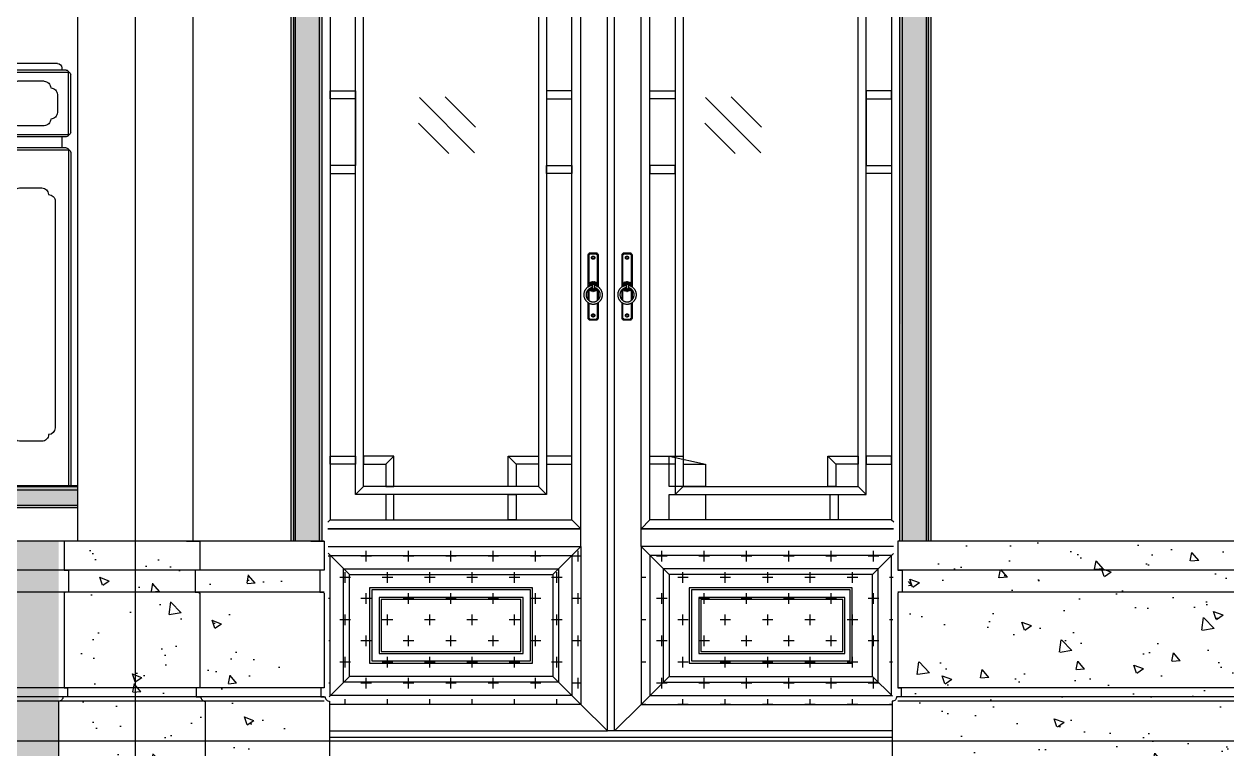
# Model space of a CAD drawing. Extents: x 296441 to 853063, y 459050 to 1117990.
# Drawn here: x 608448 to 611154, y 1082901 to 1084532 of the extents above; entities that cross this region are included whole.
import ezdxf
from ezdxf.xclip import XClip

# ---------------------------------------------------------------- set-up
doc = ezdxf.new("R2010")
doc.units = 0
doc.header["$LTSCALE"] = 1000
doc.header["$XCLIPFRAME"] = 0
for name, pattern in [('CENTER-1', [10, 6.25, -1.25, 1.25, -1.25]), ('CENTER2', [28.574999999999996, 19.05, -3.174999999999999, 3.174999999999999, -3.174999999999999]), ('DASH', [0.35, 0.25, -0.1]), ('G-ELEV-S$0$HIDDEN2', [4.762499999999999, 3.175, -1.5875])]:
    doc.linetypes.add(name, pattern=pattern)
for name, color, linetype in [('1.5铝板', 3, 'Continuous'), ('95', 95, 'Continuous'), ('A-ELEV-MEDM', 4, 'Continuous'), ('A-ELEV-MEDM-HEVY', 2, 'Continuous'), ('A-ELEV-THIN', 144, 'Continuous'), ('A-ELEV-THIN-GRAY', 252, 'Continuous'), ('B-ELEV-S02$0$A-ELEV-MEDM-HEVY', 2, 'Continuous'), ('B-ELEV-S02$0$A-ELEV-THIN', 144, 'Continuous'), ('G-ELEV-S$0$A-ELEV-HDDN', 161, 'G-ELEV-S$0$HIDDEN2'), ('G-ELEV-S$0$A-ELEV-HEVY', 2, 'Continuous'), ('G-ELEV-S$0$A-ELEV-MEDM-HEVY', 2, 'Continuous'), ('G-ELEV-S$0$A-ELEV-XTHIN', 5, 'Continuous'), ('G-ELEV-S$0$LPM310295$0$A-ELEV-HEVY', 2, 'Continuous'), ('G-ELEV-S$0$LPM7729$0$A-ELEV-XTHIN', 5, 'Continuous'), ('G-GRID', 8, 'CENTER2'), ('G-XREF', 2, 'Continuous'), ('SL-CXJ-001', 4, 'Continuous'), ('ZT1_通用--填充---PM、LM、DY、JD', 8, 'Continuous'), ('ZT2_分格--轮廓-------LM、DY', 80, 'Continuous'), ('ZT3_面板--石材板-PM、LM、DY、JD', 45, 'Continuous'), ('ZT3_面板--粉刷---------------JD', 8, 'Continuous'), ('主框线', 4, 'Continuous'), ('副框内口线', 6, 'Continuous'), ('花格栅', 6, 'Continuous'), ('铝合金花格条', 5, 'Continuous')]:
    doc.layers.add(name, color=color, linetype=linetype)

# ---------------------------------------------------------------- blocks, each defined once
blk = doc.blocks.new('20191018112751')
at = {"layer": 'ZT3_面板--石材板-PM、LM、DY、JD'}
blk.add_lwpolyline([(0, 0), (30.00000021187589, 0), (30.0000002104789, -64.99999999976717), (20.00000021094456, -64.99999999976717), (20.00000021117739, -114.9999999997672), (27.69230790273286, -114.9999999997672), (30.00000021024607, -117.3076923075132), (30.00000021094456, -329.9999999997672), (22.30769251752645, -329.9999999995343), (22.30769251682796, -350), (32.30769251659513, -350, 0.4142218962024014), (42.30769251286983, -360.000284533482), (42.30769251286983, -850.0000000214204)], format="xyb", dxfattribs=at)
blk = doc.blocks.new('*U2510')
at = {"layer": 'B-ELEV-S02$0$A-ELEV-MEDM-HEVY'}
blk.add_line((140.0114683893044, 2.248204158893298e-10), (-444.9885309162783, -7.1453080049421e-10), dxfattribs=at)
at = {"layer": 'B-ELEV-S02$0$A-ELEV-THIN'}
for p, q in [((140.0114683893044, -64.99999999948415), (-444.9885309158126, -65.0000000004235)), ((140.0114683893044, -114.9999999995132), (-444.9885309158126, -115.0000000004526)), ((140.0114683892898, -329.9999999992804), (-444.9885309162783, -330.0000000002198)), ((140.0114683892753, -349.9999999996297), (-444.9885309162783, -350.0000000005399)), ((140.0114683892898, -360.0009192624792), (-444.9885309162783, -360.0009192634185))]:
    blk.add_line(p, q, dxfattribs=at)
blk = doc.blocks.new('铜拉环')
at = {"color": 6}
for p, q in [((-2.25, 4.465142774803098), (-2.249999999767169, -4.465142774919514)), ((2.250000000232831, 4.465142774686683), (2.249999999767169, -4.465142774919514))]:
    blk.add_line(p, q, dxfattribs=at)
for centre, radius, start, end in [((0, -18.5), 21, 96.15063982235606, 83.84936017764394), ((0, 0), 4.999999999941792, 23.49372612488886, 156.5062738751111), ((0, -18.5), 16, 98.08401390717475, 81.91598609282526), ((0, 0), 4.999999999941792, 216.9667424906364, 323.0332575093636)]:
    blk.add_arc(centre, radius, start, end, dxfattribs=at)
blk = doc.blocks.new('窗执手')
at = {"color": 6}
for points in [[(12.00000000000122, -28.76631206035407), (12.00000000023405, 43.49999999999974, 0.414213562373095), (10.00000000023405, 45.49999999999974, 0.414213562373095), (8.000000000234053, 47.50000000011616), (-8.000000000231609, 47.49999999999974, 0.414213562373095), (-10.00000000023161, 45.49999999999974, 0.414213562373095), (-12.00000000023161, 43.49999999999974), (-12.00000000023161, -28.7663120605869)], [(10.00000000000122, -21.86474908096741), (10.00000000023405, 43.49999999999974, -0.4142135623816193), (8.000000000234053, 45.50000000005795), (-8.000000000231609, 45.49999999999974, -0.4142135623730951), (-10.00000000023161, 43.49999999999974), (-10.00000000023161, -21.86474908090921)], [(-12.00000000023161, -63.23368793941361), (-12.00000000023161, -98.50000000000026, 0.414213562373095), (-10.00000000023161, -100.5000000000003, 0.414213562373095), (-8.000000000231609, -102.5000000000003), (8.000000000234053, -102.5000000000003, 0.414213562373095), (10.00000000023405, -100.5000000000003, 0.414213562373095), (12.00000000000122, -98.50002934015382), (12.00000000000122, -63.23368793964644)], [(-10.00000000023161, -64.46618531248558), (-10.00000000023161, -98.50000000000026, -0.4142135623730951), (-8.000000000231609, -100.5000000000003), (8.000000000234053, -100.5000000000003, -0.4142135623389978), (10.00000000000122, -98.50000000000026), (10.00000000000122, -64.466185312602)]]:
    blk.add_lwpolyline(points, format="xyb", dxfattribs=at)
for points in [[(-11.56706704059494, -28.47279371728681), (-10.74999999999878, -27.50000000011667), (-11.69590533082251, -26.37381240807034), (-10.54344176431064, -25.4027790385301), (-11.25146348960575, -24.11369384994057), (-9.93170497449924, -23.38615310232879), (-10.37463421630551, -21.9837091377124), (-8.938298332503706, -21.52761999529346), (-9.099113569360867, -20.06571238947825), (-7.601397897581279, -19.8986021020103), (-7.47391908848536, -18.43341114535022), (-5.972380005287647, -18.5617016680192), (-5.561506090451672, -17.14953382592674), (-4.113846898776188, -17.56829502579083), (-3.435367531374737, -16.26341911772059), (-2.097220962400257, -16.95655823563018), (-1.177209725602239, -15.80911991058409), (-4.644391538022319e-10, -16.75000000000026), (1.177209725139022, -15.80911991058409), (2.09722096170421, -16.9565582357466), (3.43536753091152, -16.26341911772059), (4.113846898312971, -17.56829502579083), (5.561506089988455, -17.14953382592674), (5.97238000482443, -18.5617016680192), (7.473919088022143, -18.43341114535022), (7.601397897118062, -19.8986021020103), (9.09911356889765, -20.06571238947825), (8.938298332040489, -21.52761999529346), (10.37463421584229, -21.9837091377124), (9.931704974036023, -23.38615310232879), (11.25146348914254, -24.11369384994057), (10.54344176384743, -25.4027790385301), (11.6959053303593, -26.37381240807034), (10.74999999953556, -27.49999999988384), (11.56706703966606, -28.47279371664652)], [(-6.829454499761283, -26.14153703744549), (-10.0530491240776, -25.50032419955849)], [(-9.469765208194673, -23.57749481831004), (-4.731779619584501, -25.54003270692218)], [(-4.157348061444878, -24.72214883466975), (-8.522563526172831, -21.80540511180905)], [(-3.535533905726567, -23.96446609380681), (-7.247844506985217, -20.25215549254816)], [(-2.777851165503904, -23.34265193872878), (-5.694594888946682, -18.97743647417545)], [(-1.91341716237244, -22.88060233771128), (-3.92250518244569, -18.0302347920954)], [(-0.9754516088857201, -22.59607359778627), (-1.999675801022619, -17.44695087592143)], [(-6.972697974561015e-10, -17.25000000000026), (-2.316085101483623e-10, -22.50000000005846)], [(0.9754516084225031, -22.59607359772806), (1.999675800559402, -17.44695087586322)], [(1.913417161909223, -22.88060233753666), (3.922505181982473, -18.03023479192078)], [(2.777851165040687, -23.34265193855416), (5.694594888483465, -18.97743647388441)], [(3.53553390549618, -23.96446609363218), (7.247844506754831, -20.25215549248995)], [(4.157348061214492, -24.72214883449513), (8.522563526175276, -21.80540511157622)], [(9.469765208197117, -23.57749481831004), (4.731779619354114, -25.54003270686397)], [(6.829454499530897, -26.14153703732907), (10.05304912408005, -25.50032419938387)], [(-12.00000000023161, -35.41699475608792), (-12.00000000023161, -56.5830052439708)], [(-9.93730345717509, -27.50000000005846), (-10.24999999999878, -27.50000000005846)], [(-10.00000000023161, -33.51000400341607), (-10.00000000023161, -58.48999599658444)], [(9.658132502577558, -33.2438063449811), (8.938298332040489, -33.47238000470705), (9.09911356889765, -34.93428761052226), (7.601397897118062, -35.10139789799021), (7.473919088022143, -36.56658885465029), (5.97238000482443, -36.43829833198131), (5.561506089988455, -37.85046617407377), (4.113846898312971, -37.43170497420968), (3.43536753091152, -38.73658088227992), (2.09722096193704, -38.04344176437033), (1.177209725139022, -39.19088008941642), (1.222133505507372e-12, -38.25000000000026), (-1.177209725602239, -39.19088008941642), (-2.097220962167427, -38.04344176425391), (-3.435367531374737, -38.73658088227992), (-4.113846898776188, -37.43170497420968), (-5.561506090451672, -37.85046617407377), (-5.972380005287647, -36.43829833198131), (-7.47391908848536, -36.56658885465029), (-7.601397897581279, -35.10139789799021), (-9.099113569360867, -34.93428761052226), (-8.938298332503706, -33.47238000470705), (-9.658132502575114, -33.24380634515572)], [(-4.884746649999812, -30.76388336333937), (-8.522563526172831, -33.19459488819146)], [(-3.535533905726567, -31.03553390619371), (-7.247844506985217, -34.74784450745236)], [(-2.777851165271073, -31.65734806115532), (-5.694594888713851, -36.02256352588327)], [(-1.91341716237244, -32.11939766228923), (-3.922505182212859, -36.96976520802153)], [(-0.9754516088857201, -32.40392640215603), (-1.999675801255449, -37.55304912402087)], [(-6.972697974561015e-10, -37.75000000000026), (-2.316085101483623e-10, -32.49999999994205)], [(0.9754516086553338, -32.40392640227245), (1.999675800792232, -37.55304912407908)], [(1.913417161909223, -32.11939766246385), (3.922505181749642, -36.96976520819615)], [(2.777851165040687, -31.65734806150456), (5.694594888250634, -36.02256352617431)], [(3.53553390549618, -31.03553390631012), (7.247844506987661, -34.74784450745236)], [(4.884746649303764, -30.76388336316475), (8.522563526175276, -33.19459488842429)], [(9.937303457410366, -27.50000000011667), (10.25000000000122, -27.50000000011667)], [(10.00000000000122, -58.48999599681727), (10.00000000000122, -33.51000400318324)], [(12.00000000000122, -56.58300524432005), (12.00000000000122, -35.41699475573867)]]:
    blk.add_lwpolyline(points, dxfattribs=at)
at = {"color": 6, "linetype": 'ByBlock'}
for centre in [(1.222133505507372e-12, 37.50000000005795), (1.222133505507372e-12, -92.50000000005846)]:
    blk.add_circle(centre, 3.600000000093132, dxfattribs=at)
at = {"color": 6, "linetype": 'DASH', "ltscale": 0.002}
for centre in [(1.222133505507372e-12, 37.49999999999974), (1.222133505507372e-12, -92.50000000000026)]:
    blk.add_circle(centre, 2.5, dxfattribs=at)
at = {"color": 6}
blk.add_blockref('铜拉环', (1.222133505507372e-12, -27.50000000000026), dxfattribs=at)
blk = doc.blocks.new('单层玻璃')
at = {"layer": '95'}
for p, q in [((-1.216571543132886, -0.08520069334190339), (0.08520069322548807, 1.216571543191094)), ((-1.183139254106209, -1.183139254106209), (1.183139254106209, 1.183139254106209)), ((-0.08520069322548807, -1.216571543249302), (1.216571543132886, 0.08520069334190339))]:
    blk.add_line(p, q, dxfattribs=at)
blk = doc.blocks.new('G-ELEV-S$0$11400-S-1F')
at = {"layer": 'ZT1_通用--填充---PM、LM、DY、JD', "ltscale": 1000}
h = blk.add_hatch(dxfattribs=at)
h.set_pattern_fill('CROSS', color=256, scale=30)
h.set_pattern_definition([(0, (533247.9846501402, 1083000.825473994), (47.625, 47.625), [23.8125, -71.4375]), (90, (533259.8909001402, 1082988.919223994), (-47.625, 47.625), [23.8125, -71.4375])])
h.paths.add_polyline_path([(98.74783952289727, 437.9999549703207), (682.2522149917204, 437.9999528178014), (682.2522149917204, 82.74781971983612), (98.74783952289727, 82.74782187258825)])
h = blk.add_hatch(dxfattribs=at)
h.set_pattern_fill('CROSS', color=256, scale=30)
h.set_pattern_definition([(0, (532483.9846623777, 1083000.825466284), (47.625, 47.625), [23.8125, -71.4375]), (90, (532495.8909123777, 1082988.919216284), (-47.625, 47.625), [23.8125, -71.4375])])
h.paths.add_polyline_path([(1401.25219167734, 437.9999421865214), (817.747784976731, 437.9999528178014), (817.747784976731, 82.74781971983612), (1401.25219167734, 82.7478090885561)])
at = {"color": 8}
for p, q in [((118.7999949528603, 498.0521046500653, 2.318144787238907e-09), (98.74783952289727, 477.9999492198694, 2.318144787238907e-09)), ((662.2000202534255, 498.0520995007828), (682.2522149917204, 477.999927806668)), ((837.7999797149096, 498.0520995007828), (817.747784976731, 477.999927806668)), ((1381.200036247377, 498.0520918660332, 2.318144787238907e-09), (1401.25219167734, 477.9999364360701, 2.318144787238907e-09)), ((161.8047365386738, 374.9430579545442, 2.318144787238907e-09), (98.74783952289727, 437.9999549703207, 2.318144787238907e-09)), ((682.2522149917204, 437.9999528178014), (619.1953179759439, 374.9430558020249)), ((817.747784976731, 437.9999528178014), (880.8046819925075, 374.9430558020249)), ((1338.195294661564, 374.9430451707449, 2.318144787238907e-09), (1401.25219167734, 437.9999421865214, 2.318144787238907e-09)), ((161.8047365386738, 145.8047188883647, 2.318144787238907e-09), (98.74783952289727, 82.74782187258825, 2.318144787238907e-09)), ((619.1953179759439, 145.8047167356126), (682.2522149917204, 82.74781971983612)), ((880.8046819925075, 145.8047167356126), (817.747784976731, 82.74781971983612)), ((1338.195294661564, 145.8047061043326, 2.318144787238907e-09), (1401.25219167734, 82.7478090885561, 2.318144787238907e-09)), ((682.2522149917204, 82.74781971983612), (742.0000043830369, 22.99999081110582)), ((817.747784976731, 82.74781971983612), (757.9999955852982, 22.99999081110582))]:
    blk.add_line(p, q, dxfattribs=at)
blk.add_line((742.0000004146714, 22.99999081110582), (757.9999955852982, 22.99999081110582))
for points in [[(39.00003366847523, 22.99999596038833), (742.0000004146714, 22.99999081110582), (742.0000004156027, 2322.000312963966), (39.00003366952296, 2322.000318113016)], [(1460.999997531762, 22.99998317658901), (757.9999995537801, 22.99999081110582), (757.9999995529652, 2322.000312963966), (1460.999997530947, 2322.000305328984)], [(682.2522149917204, 437.9999528178014), (682.2522149917204, 477.999927806668), (98.74783952289727, 477.9999299591873), (98.74783952289727, 437.9999549703207)], [(817.747784976731, 437.9999528178014), (817.747784976731, 477.999927806668), (1401.25219167734, 477.999917175388), (1401.25219167734, 437.9999421865214)]]:
    blk.add_lwpolyline(points, close=True)
at = {"color": 2, "ltscale": 250}
for points in [[(118.7999949528603, 498.0521046500653), (662.2000202534255, 498.0520995007828), (662.2000379266683, 2242.200312360888), (118.8000126261031, 2242.200317510171)], [(1381.200036247377, 498.0520918660332), (837.7999797149096, 498.0520995007828), (837.7999620418996, 2242.200312360888), (1381.200018574367, 2242.200304726139)], [(118.8000146070262, 417.9477798861917), (662.2000399075914, 417.9477777336724), (662.2000399075914, 102.7999948039651), (118.8000146070262, 102.7999969567172)], [(1381.200016593211, 417.9477671023924), (837.79996006086, 417.9477777336724), (837.79996006086, 102.7999948039651), (1381.200016593211, 102.7999841726851)]]:
    blk.add_lwpolyline(points, close=True, dxfattribs=at)
at = {"layer": '1.5铝板', "ltscale": 250}
for points in [[(98.74783952289727, 437.9999549703207), (682.2522149917204, 437.9999528178014), (682.2522149917204, 82.74781971983612), (98.74783952289727, 82.74782187258825)], [(1401.25219167734, 437.9999421865214), (817.747784976731, 437.9999528178014), (817.747784976731, 82.74781971983612), (1401.25219167734, 82.7478090885561)]]:
    blk.add_lwpolyline(points, close=True, dxfattribs=at)
at = {"layer": 'G-ELEV-S$0$LPM310295$0$A-ELEV-HEVY'}
blk.add_line((-49.99999999906868, 0), (1550.000000000815, 4.656612873077393e-10), dxfattribs=at)
at = {"layer": 'SL-CXJ-001', "ltscale": 250}
for points in [[(148.8000146070262, 387.9477798861917), (632.2000399075914, 387.9477777336724), (632.2000399075914, 132.7999948039651), (148.8000146070262, 132.7999969567172)], [(1351.200016593211, 387.9477671023924), (867.79996006086, 387.9477777336724), (867.79996006086, 132.7999948039651), (1351.200016593211, 132.7999841726851)], [(161.8047365386738, 374.9430579545442), (619.1953179759439, 374.9430558020249), (619.1953179759439, 145.8047167356126), (161.8047365386738, 145.8047188883647)], [(1338.195294661564, 374.9430451707449), (880.8046819925075, 374.9430558020249), (880.8046819925075, 145.8047167356126), (1338.195294661564, 145.8047061043326)], [(207.3047384275123, 344.9431104338728), (573.6953160869889, 344.9430033226963), (573.6953160869889, 175.804664256284), (207.3047384275123, 175.8047713674605)], [(211.973083354882, 340.2747643494513), (569.0269711596193, 340.2746595523786), (569.0269711596193, 180.4730103407055), (211.973083354882, 180.4731151377782)], [(926.3046881223563, 344.9431005187798), (1292.695288531715, 344.94300045399), (1292.695288531715, 175.8046613875777), (926.3046881223563, 175.8047614523675)], [(930.9730330497259, 340.2747544343583), (1288.026943604345, 340.2746566836722), (1288.026943604345, 180.4730074719992), (930.9730330497259, 180.4731052226853)], [(223.6364045931259, 323.6114500609692), (552.3636610144749, 323.6113535370678), (552.3636610144749, 197.1363246159162), (223.6364045931259, 197.1364211400505)], [(228.3047495204955, 318.9431039765477), (547.6953160869889, 318.94300976675), (547.6953160869889, 201.8046707003377), (228.3047495204955, 201.8047649103682)], [(947.6363431948703, 323.6114401591476), (1271.363633459085, 323.6113506681286), (1271.363633459085, 197.1363217472099), (947.6363431948703, 197.1364112379961)], [(952.3046881223563, 318.9430940747261), (1266.695288531715, 318.9430068978108), (1266.695288531715, 201.8046678316314), (952.3046881223563, 201.8047550083138)]]:
    blk.add_lwpolyline(points, close=True, dxfattribs=at)
at = {"layer": '主框线'}
blk.add_lwpolyline([(8.000011095660739, 7.999972258228809), (1491.999999871361, 7.999999127350748), (1491.999999870546, 2792.000026148744), (8.000011094962247, 2791.999999279622)], close=True, dxfattribs=at)
at = {"layer": '副框内口线', "linetype": 'CENTER-1', "ltscale": 40}
blk.add_lwpolyline([(1.746229827404022e-09, -2.78940424323082e-05), (1499.999999871361, -8.726492524147034e-07), (1499.999999870546, 2799.999999127351), (9.313225746154785e-10, 2799.999999127351)], close=True, dxfattribs=at)
at = {"layer": '花格栅', "color": 6, "ltscale": 250}
for points in [[(98.74781986873131, 477.9999295659363), (682.2521953375544, 477.9999244166538), (682.2522130107973, 2262.252487445017), (98.74783754197415, 2262.2524925943)], [(1401.252211331506, 477.9999167819042), (817.7478046307806, 477.9999244166538), (817.7477869577706, 2262.252487445017), (1401.252193658496, 2262.252479810268)]]:
    blk.add_lwpolyline(points, close=True, dxfattribs=at)
at = {"layer": '铝合金花格条'}
for p, q in [((175.800003794604, 1445.126255502459, -7.566064175179577e-07), (175.8000037936727, 1295.126255502459, -7.566064175179577e-07)), ((605.2000290872529, 1445.126250353176, -3.806213531021285e-07), (605.2000290863216, 1295.126250353176, -3.806213531021285e-07)), ((894.7999696775805, 1445.126250353176, -3.806213531021285e-07), (894.7999696785118, 1295.126250353176, -3.806213531021285e-07)), ((1324.200026201899, 1445.126242718427, -7.566064175179577e-07), (1324.20002620283, 1295.126242718427, -7.566064175179577e-07))]:
    blk.add_line(p, q, dxfattribs=at)
for points in [[(605.2000202501658, 555.0520995007828), (175.7999949575169, 555.0521046500653), (175.8000126307597, 2185.200317510171), (605.2000379234087, 2185.200312360888)], [(587.2000202501658, 573.0520995007828), (193.7999949575169, 573.0521046500653), (193.8000126307597, 2167.200317510171), (587.2000379234087, 2167.200312360888)], [(894.7999797181692, 555.0520995007828), (1324.200036242721, 555.0520918660332), (1324.200018569711, 2185.200304726139), (894.7999620451592, 2185.200312360888)], [(912.7999797181692, 573.0520995007828), (1306.200036242721, 573.0520918660332), (1306.200018569711, 2167.200304726139), (912.7999620451592, 2167.200312360888)], [(175.800003794604, 1445.126255502459), (118.800003794604, 1445.126255502459), (118.800003794604, 1463.126255502459), (175.800003794604, 1463.126255502459)], [(605.2000290863216, 1445.126250353176), (662.2000290863216, 1445.126250353176), (662.2000290863216, 1463.126250353176), (605.2000290863216, 1463.126250353176)], [(894.7999696785118, 1445.126250353176), (837.7999696785118, 1445.126250353176), (837.7999696785118, 1463.126250353176), (894.7999696785118, 1463.126250353176)], [(1324.200026201899, 1445.126242718427), (1381.200026201899, 1445.126242718427), (1381.200026201899, 1463.126242718427), (1324.200026201899, 1463.126242718427)], [(175.800003794604, 1295.126255502459), (118.800003794604, 1295.126255502459), (118.800003794604, 1277.126255502459), (175.800003794604, 1277.126255502459)], [(605.2000290863216, 1295.126250353176), (662.2000290863216, 1295.126250353176), (662.2000290863216, 1277.126250353176), (605.2000290863216, 1277.126250353176)], [(894.7999696785118, 1295.126250353176), (837.7999696785118, 1295.126250353176), (837.7999696785118, 1277.126250353176), (894.7999696785118, 1277.126250353176)], [(1324.200026201899, 1295.126242718427), (1381.200026201899, 1295.126242718427), (1381.200026201899, 1277.126242718427), (1324.200026201899, 1277.126242718427)], [(118.7999949533259, 623.0521046472713), (118.7999949523946, 641.0521046472713), (175.7999949523946, 641.0521046500653), (175.7999949533259, 623.0521046500653)], [(662.2000202534255, 623.0520994975232), (662.2000202543568, 641.0520994975232), (605.2000202543568, 641.05209950055), (605.2000202534255, 623.05209950055)], [(837.7999797149096, 623.0520994975232), (837.7999797139782, 641.0520994975232), (894.7999797139782, 641.05209950055), (894.7999797149096, 623.05209950055)], [(1381.200036246912, 623.0520918632392), (1381.200036247843, 641.0520918632392), (1324.200036247843, 641.0520918660332), (1324.200036246912, 623.0520918660332)], [(238.8000060495688, 498.052104636794), (256.8000060495688, 498.052104636794), (256.8000060495688, 555.052104636794), (238.8000060495688, 555.052104636794)], [(537.2000202501658, 498.05209950055), (619.2000261239009, 498.05209950055), (619.2000261239009, 555.05209950055), (537.2000202501658, 555.05209950055)], [(962.7999797181692, 498.05209950055), (980.7999797181692, 498.05209950055), (980.7999797181692, 555.05209950055), (962.7999797181692, 555.05209950055)], [(1256.200036243652, 498.0520918660332), (1238.200036243652, 498.0520918660332), (1238.200036243652, 555.0520918660332), (1256.200036243652, 555.0520918660332)]]:
    blk.add_lwpolyline(points, close=True, dxfattribs=at)
for points, elevation in [([(261.7999949565856, 641.0521046500653), (243.7999949565856, 623.0521046500653), (243.7999949565856, 573.0521046500653), (261.7999949565856, 573.0521046500653), (261.7999949565856, 641.0521046500653), (193.7999949565856, 641.0521046500653), (193.7999949565856, 623.0521046500653), (243.7999949565856, 623.0521046500653)], 3.050862748743555e-05), ([(619.2000261239009, 641.0520995007828), (537.2000202501658, 623.05209950055), (537.2000202501658, 573.05209950055), (619.2000261239009, 573.05209950055), (619.2000261239009, 641.05209950055), (587.2000202501658, 641.0520995003171), (587.2000202501658, 623.0520995003171), (537.2000202501658, 623.05209950055)], 3.08846125509632e-05), ([(980.7999797181692, 641.0520995007828), (962.7999797181692, 623.05209950055), (962.7999797181692, 573.05209950055), (980.7999797181692, 573.05209950055), (980.7999797181692, 641.05209950055), (912.7999797181692, 641.0520995003171), (912.7999797181692, 623.0520995003171), (962.7999797181692, 623.05209950055)], 3.08846125509632e-05), ([(1238.200036243652, 641.052091866266), (1256.200036243652, 623.0520918660332), (1256.200036243652, 573.0520918660332), (1238.200036243652, 573.0520918660332), (1238.200036243652, 641.0520918660332), (1306.200036243652, 641.0520918660332), (1306.200036243652, 623.0520918660332), (1256.200036243652, 623.0520918660332)], 3.050862748743555e-05), ([(193.7999949575169, 573.0521046500653), (175.7999949575169, 555.0521046500653)], 3.050862748743555e-05), ([(587.2000202501658, 573.0520995007828), (605.2000202501658, 555.0520995007828)], 3.08846125509632e-05), ([(912.7999797181692, 573.0520995007828), (894.7999797181692, 555.0520995007828)], 3.08846125509632e-05), ([(1306.200036242721, 573.0520918660332), (1324.200036242721, 555.0520918660332)], 3.050862748743555e-05)]:
    blk.add_lwpolyline(points, dxfattribs=dict(at, elevation=elevation))
at = {"xscale": 52.5, "yscale": 52.5, "zscale": 52.5}
for p in [(475.0864070925163, 1386.025713688461, -3.806213531021285e-07), (1118.697843438946, 1386.025729814544, -3.806213531021285e-07)]:
    blk.add_blockref('单层玻璃', p, dxfattribs=at)
at = {"xscale": -1}
for p in [(713.7260575601831, 1050.499990811106), (789.9781847819686, 1050.499990811106)]:
    blk.add_blockref('窗执手', p, dxfattribs=at)
blk = doc.blocks.new('*U2509')
at = {"layer": 'B-ELEV-S02$0$A-ELEV-MEDM-HEVY'}
blk.add_line((366.5605886775702, 5.885968124124344e-10), (-523.4394108346496, -8.405016202637101e-10), dxfattribs=at)
at = {"layer": 'B-ELEV-S02$0$A-ELEV-THIN'}
for p, q in [((366.5605886775702, -64.99999999912038), (-523.439410834184, -65.00000000054946)), ((366.5605886775702, -114.9999999991495), (-523.439410834184, -115.0000000005786)), ((366.5605886775556, -329.9999999989166), (-523.4394108346496, -330.0000000003458)), ((366.5605886775411, -349.9999999992659), (-523.4394108346496, -350.0000000006659)), ((366.5605886775556, -360.0009192621154), (-523.4394108346496, -360.0009192635445))]:
    blk.add_line(p, q, dxfattribs=at)
blk = doc.blocks.new('G-ELEV-S')
at = {"layer": 'ZT1_通用--填充---PM、LM、DY、JD', "ltscale": 1000}
h = blk.add_hatch(dxfattribs=at)
h.set_pattern_fill('混凝土', color=256, scale=10)
h.set_pattern_definition([(49.99999999999999, (-19780.09012635698, 145196.8974838706), (71.72601826007535, -6.275213498259511), [7.5, -82.5]), (355, (-19780.09012635698, 145196.8974838706), (-13.8751333613, 75.21921337000119), [6, -66]), (100.4514, (-19774.11295835698, 145196.3745498706), (57.85093817140216, 68.94395420609536), [6.374019000000001, -70.1142112]), (46.18420000000002, (-19780.09012635698, 145216.8974838706), (106.7241048625644, -16.55190143290181), [11.24999999999999, -123.75]), (96.6356, (-19771.19645185698, 145215.5181531706), (93.46627055487033, 97.41178709004417), [9.561028799999999, -105.1713]), (351.1842, (-19780.09012635698, 145216.8974838706), (93.46619451336272, 97.41186009253246), [9, -99]), (21, (-19770.09012635698, 145211.8974838706), (59.69070521184616, -40.26188906653388), [7.5, -82.5]), (326.0000000000001, (-19770.09012635698, 145211.8974838706), (24.33153319215817, 72.5150045046853), [6, -66]), (71.4514, (-19765.11590305698, 145208.5423232706), (84.02226285814899, 32.25304967099524), [6.374019000000001, -70.1142112]), (37.50000000000001, (-19780.09012635698, 145196.8974838706), (1.215985531729067, 33.28938538313115), [0, -65.19999999999999, 0, -67, 0, -66.25]), (7.499999999999999, (-19780.09012635698, 145196.8974838706), (26.30695374421486, 39.44117118823603), [0, -38.2, 0, -63.7, 0, -25.25]), (327.5, (-19802.39012635698, 145196.8974838706), (53.3822436172409, -2.255487173437976), [0, -25, 0, -78, 0, -103.5]), (317.5, (-19812.39012635698, 145196.8974838706), (58.31861693423862, 10.01049823323177), [0, -32.5, 0, -51.8, 0, -73.5])])
h.paths.add_polyline_path([(9678.322966421838, 450.0000000016298), (9609.999999947962, 450.0000000016298), (9609.999999947962, 2869.999998625601), (11050.00000066438, 2869.999998625601), (11050.00000066438, 450.000000001397), (10980.00000066438, 450.000000001397), (10980.00000066438, 2799.999998625601), (9679.999999947962, 2799.999998625601)])
h = blk.add_hatch(dxfattribs=at)
h.set_pattern_fill('混凝土', color=256, scale=30)
h.set_pattern_definition([(49.99999999999999, (8839.60430900997, -400.0000009089126), (215.178054780226, -18.82564049477853), [22.5, -247.5]), (355, (8839.60430900997, -400.0000009089126), (-41.6254000839, 225.6576401100035), [18, -198]), (100.4514, (8857.53581300997, -401.5688029089126), (173.5528145142065, 206.8318626182861), [19.122057, -210.3426336]), (46.18420000000002, (8839.60430900997, -340.0000009089126), (320.1723145876933, -49.65570429870542), [33.74999999999999, -371.2499999999999]), (96.6356, (8866.28533250997, -344.1379930089126), (280.398811664611, 292.2353612701325), [28.6830864, -315.5139]), (351.1842, (8839.60430900997, -340.0000009089126), (280.3985835400882, 292.2355802775974), [27, -297]), (21, (8869.60430900997, -355.0000009089126), (179.0721156355385, -120.7856671996016), [22.5, -247.5]), (326.0000000000001, (8869.60430900997, -355.0000009089126), (72.99459957647451, 217.5450135140559), [18, -198]), (71.4514, (8884.52697890997, -365.0654827089126), (252.066788574447, 96.75914901298572), [19.122057, -210.3426336]), (37.50000000000001, (8839.60430900997, -400.0000009089126), (3.647956595187201, 99.86815614939344), [0, -195.6, 0, -201, 0, -198.75]), (7.499999999999999, (8839.60430900997, -400.0000009089126), (78.92086123264458, 118.3235135647081), [0, -114.6, 0, -191.1, 0, -75.75]), (327.5, (8772.70430900997, -400.0000009089126), (160.1467308517227, -6.766461520313927), [0, -75, 0, -234, 0, -310.5]), (317.5, (8742.70430900997, -400.0000009089126), (174.9558508027159, 30.03149469969532), [0, -97.5, 0, -155.4, 0, -220.5])])
h.paths.add_polyline_path([(8805.277431346243, 449.9999991126824), (9660.935147069627, 449.9999991126824), (9660.935147069627, -400.000000908738), (8805.277431346243, -400.000000908738)])
h = blk.add_hatch(dxfattribs=at)
h.set_pattern_fill('混凝土', color=256, scale=30)
h.set_pattern_definition([(49.99999999999999, (608548.4762957883, 1023600.23850654), (215.178054780226, -18.82564049477853), [22.5, -247.5]), (355, (608548.4762957883, 1023600.23850654), (-41.6254000839, 225.6576401100035), [18, -198]), (100.4514, (608566.4077997883, 1023598.66970454), (173.5528145142065, 206.8318626182861), [19.122057, -210.3426336]), (46.18420000000002, (608548.4762957883, 1023660.23850654), (320.1723145876933, -49.65570429870542), [33.74999999999999, -371.2499999999999]), (96.6356, (608575.1573192884, 1023656.10051444), (280.398811664611, 292.2353612701325), [28.6830864, -315.5139]), (351.1842, (608548.4762957883, 1023660.23850654), (280.3985835400882, 292.2355802775974), [27, -297]), (21, (608578.4762957883, 1023645.23850654), (179.0721156355385, -120.7856671996016), [22.5, -247.5]), (326.0000000000001, (608578.4762957883, 1023645.23850654), (72.99459957647451, 217.5450135140559), [18, -198]), (71.4514, (608593.3989656883, 1023635.17302474), (252.066788574447, 96.75914901298572), [19.122057, -210.3426336]), (37.50000000000001, (608548.4762957883, 1023600.23850654), (3.647956595187201, 99.86815614939344), [0, -195.6, 0, -201, 0, -198.75]), (7.499999999999999, (608548.4762957883, 1023600.23850654), (78.92086123264458, 118.3235135647081), [0, -114.6, 0, -191.1, 0, -75.75]), (327.5, (608481.5762957883, 1023600.23850654), (160.1467308517227, -6.766461520313927), [0, -75, 0, -234, 0, -310.5]), (317.5, (608451.5762957883, 1023600.23850654), (174.9558508027159, 30.03149469969532), [0, -97.5, 0, -155.4, 0, -220.5])])
h.paths.add_polyline_path([(11550.00369176141, 449.9999991126824), (11050.00000066438, 449.9999991124496), (11077.30400116998, -399.9999999974389), (11550.00369176141, -399.9999999974389)])
at = {"layer": 'G-ELEV-S$0$A-ELEV-HDDN', "elevation": -5.748014742936991}
blk.add_lwpolyline([(9619.999999947962, 450.0000000016298), (9619.999999947962, 2859.999998625601), (11040.00000066438, 2859.999998625601), (11040.00000066438, 450.0000000016298)], dxfattribs=at)
at = {"layer": 'G-ELEV-S$0$A-ELEV-HEVY', "elevation": -5.748014742936991}
for points in [[(9609.999999947962, 450.0000000016298), (9609.999999947962, 2869.999998625601)], [(11050.00000066438, 2869.999998625601), (11050.00000066438, 450.0000000016298)], [(9679.999999947962, 450.0000000016298), (9679.999999947962, 2799.999998625601), (10980.00000066438, 2799.999998625601), (10980.00000066438, 450.0000000016298)]]:
    blk.add_lwpolyline(points, dxfattribs=at)
at = {"layer": 'G-ELEV-S$0$A-ELEV-XTHIN', "elevation": -5.748014742936991}
blk.add_lwpolyline([(9673.999999947962, 450.0000000016298), (9673.999999947962, 2805.999998625601), (10986.00000066438, 2805.999998625601), (10986.00000066438, 450.0000000016298)], dxfattribs=at)
at = {"layer": 'G-ELEV-S$0$LPM7729$0$A-ELEV-XTHIN', "elevation": -5.748014742936991}
for points in [[(9615.999999947962, 450.0000000016298), (9615.999999947962, 2863.999998625601)], [(11044.00000066438, 2863.999998625601), (11044.00000066438, 450.0000000016298)]]:
    blk.add_lwpolyline(points, dxfattribs=at)
at = {"layer": 'ZT1_通用--填充---PM、LM、DY、JD', "ltscale": 1000}
for p, q in [((11269.99999975809, 449.9999995937105), (11269.99999975809, 3199.999998474261)), ((11529.99999975809, 3199.999999139225), (11529.99999975809, 449.9999991126824))]:
    blk.add_line(p, q, dxfattribs=at)
at = {"ltscale": 1000, "xscale": -1}
for name, p in [('*U2509', (9161.560589113273, 450.0000003881287, -5.748014742936991)), ('*U2510', (11115.01146905369, 450.0000000016298)), ('20191018112751', (11284.99630796642, 449.9999991126824))]:
    blk.add_blockref(name, p, dxfattribs=at)
at = {"ltscale": 1000, "extrusion": (0, 0, -1), "xscale": -1, "zscale": -1}
blk.add_blockref('20191018112751', (-9654.999999736086, 450.0000000016298, 5.748014742936991), dxfattribs=at)
at = {"ltscale": 1000, "extrusion": (0, 0, -1), "zscale": -1}
blk.add_blockref('20191018112751', (-11005.00000087626, 450.0000000016298, 5.748014742936991), dxfattribs=at)
at = {"ltscale": 1000}
blk.add_blockref('20191018112751', (11529.99999975809, 449.9999991126824), dxfattribs=at)
at = {"layer": 'G-ELEV-S$0$A-ELEV-MEDM-HEVY'}
ref = blk.add_blockref('G-ELEV-S$0$11400-S-1F', (9579.99999995029, -5.012843757867813e-07, -5.748014742936991), dxfattribs=at)
XClip(ref).set_block_clipping_path([(163.42443070742593, -399.99999949429184), (120.6015460445924, -399.99999949429184), (100.0000000011787, 2398.9463178244187), (145.00000000132422, 2408.9463178244187), (145.00000000132422, 2496.0534128916916), (330.0000273532787, 2496.0534128989093), (370.2037201838539, 2537.6876192148775), (459.9919870293961, 2566.003029207699), (535.8612631468859, 2566.0244092077482), (635.0000000084547, 2566.052346553537), (693.2420885761967, 2617.37228602136), (749.9999379327783, 2634.9676575079793), (826.3460220464767, 2605.2712426082), (865.0000007176568, 2566.052346553188), (1040.008013696628, 2566.0030292073498), (1105.8326708414825, 2551.569791336544), (1169.9999733728328, 2496.05341289856), (1355.0000007176714, 2496.05341289856), (1355.0000007176714, 2408.9463178276783), (1400.0000007176714, 2398.9463178276783), (1380.4127932857955, -399.99999949429184), (1375.0000000013242, -399.99999949429184), (1282.5178277735395, -399.99999949429184), (363.92466755559144, -399.99999949429184)])
blk = doc.blocks.new('shilizhu')
at = {"layer": 'A-ELEV-MEDM'}
for p, q in [((-59.99999998509884, 949.9999999998836), (59.99999998509884, 949.9999999997672)), ((-89.99999999953434, 795.0000618061749), (-89.9999999855645, 924.9999999992433)), ((-80.01984944741707, 934.9999999980209), (80.01984933449421, 934.9999999984866)), ((-69.99999998509884, 939.9999999997672), (-69.99999998509884, 934.9999999997672)), ((69.99999998509884, 939.9999999998836), (69.99999998509884, 934.9999999998836)), ((90.00000000046566, 795.0000618061749), (89.99999998568092, 924.999960601388)), ((-79.99999999953434, 785.0000618052436), (80.00000000046566, 785.0000618052436)), ((-70.0000000144355, 785.0000618172344), (-69.99999999953434, 760.0000620663632)), ((70.00000000046566, 785.0000618168851), (69.9999999855645, 760.0000620664796)), ((-80.00000003678724, 760.0000620664796), (80.00000000791624, 760.0000620664796)), ((-90.00000003678724, 750.0000620664796), (-90.00000006658956, 2.91038304567337e-10)), ((90.00000000791624, 750.0000620664796), (89.99999997811392, 2.91038304567337e-10)), ((89.99999996321276, -1.746229827404022e-10), (-90.00000006658956, -1.746229827404022e-10))]:
    blk.add_line(p, q, dxfattribs=at)
for centre, radius, start, end in [((-59.99999998509884, 939.9999999998836), 9.999999999999998, 90, 180), ((59.99999998509884, 939.9999999997672), 9.999999999999998, 0, 90), ((-84.99999998568092, 924.9999999986612), 5, 90, 180.0004514594958), ((-79.99999998568092, 930.0000393982627), 5, 90, 180.0004514861764), ((79.99999998661224, 930.0000393982627), 5, 359.9995485138237, 90), ((84.99999998661224, 924.9999999986612), 5, 359.9995485405041, 90), ((-79.99999999953434, 795.0000618052436), 10, 180, 180.0007082586005), ((-84.99999998568092, 794.9999999978463), 5, 179.9995485405041, 270), ((-79.99999998568092, 789.9999605982448), 5, 179.9995485138237, 270), ((-79.99999999953434, 795.0000618052436), 10, 269.7422275643521, 270), ((79.99999998661224, 789.9999605981866), 5, 270, 0.0004514861763122163), ((80.00000000046566, 795.0000618052436), 10, 270, 270.2577724356479), ((80.00000000046566, 795.0000618052436), 10, 270, 270.2577724356479), ((84.99999998661224, 794.9999999977881), 5, 270, 0.0004514594958857717), ((80.00000000046566, 795.0000618052436), 10, 359.9992917380645, 0), ((80.00000000046566, 795.0000618052436), 10, 359.9992917380645, 0), ((-80.00000003678724, 755.0000620664796), 5.000000000000002, 90, 180), ((80.00000000791624, 755.0000620664796), 5, 0, 90), ((-85.00000003678724, 750.0000620664796), 5.000000000000002, 90, 180), ((85.00000000791624, 750.0000620664796), 5, 0, 90)]:
    blk.add_arc(centre, radius, start, end, dxfattribs=at)
at = {"layer": 'A-ELEV-THIN', "ltscale": 0.1}
for p, q in [((-30.00023614615202, 910.0000000161817), (30.00028172880411, 909.9999999803258)), ((-59.99989088624716, 880.0000000180444), (-59.9998908857815, 839.9999999784632)), ((60.00010909885168, 879.9999999704305), (60.00010908441618, 839.9999999783468)), ((-29.99998632771894, 809.9999999798601), (30.00020439224318, 810.0000000166474))]:
    blk.add_line(p, q, dxfattribs=at)
blk.add_lwpolyline([(54.99999999301508, 639.9999999997672, 0.4142135623559792), (39.99999999301508, 654.999999998894, 0.4142135623758234), (24.99999999289867, 669.999999998894), (-25.00000005180482, 669.9999999984284, 0.4142135623703673), (-40.0000000516884, 654.9999999984284, 0.4142135623816526), (-55.0000000516884, 639.9999999980209), (-55.00000003678724, 130.0000000012224, 0.4142135623645365), (-40.00000003678724, 115.000000001688, 0.4142135623758239), (-25.00000003667083, 100.000000001688), (25.00000000803266, 100.0000000021537, 0.4142135623703681), (40.00000000791624, 115.0000000021537, 0.4142135623902095), (55.00000000791624, 130.0000000030268)], format="xyb", close=True, dxfattribs=at)
for centre, start, end in [((-44.99989088624716, 880.0000000180444), 89.99970544809204, 180), ((-30.00006351619959, 895.000000017113), 89.99970544809204, 180), ((30.00028172880411, 894.9999999803258), 359.9999999466392, 90.00029540568158), ((45.00010908395052, 879.9999999700813), 359.9999999466392, 90.00029540568158), ((-44.9998908857815, 839.9999999789288), 180, 270.0002945519079), ((45.00010908441618, 840.0000000268919), 269.9997045943184, 5.336085289072462e-08), ((-30.00006351573393, 824.9999999798601), 180, 270.0002945519079), ((30.00028172926977, 825.0000000166474), 269.9997045943184, 5.336085289072462e-08)]:
    blk.add_arc(centre, 15, start, end, dxfattribs=at)
at = {"layer": 'A-ELEV-THIN-GRAY'}
for p, q in [((-84.9999999855645, 929.9999999986612), (84.99999998661224, 929.9999999986612)), ((-84.99999998568092, 789.9999605982448), (-84.9999999855645, 929.9999999986612)), ((84.99999998649582, 929.9999999986612), (84.99999998649582, 789.9999999977881)), ((84.99999998661224, 789.9999605981866), (-84.99999998568092, 789.9999999978463)), ((-85.0000000516884, 755.0000620669452), (85.00000000791624, 755.0000620664796)), ((-85.0000000516884, 755.0000620669452), (-85.00000006658956, 2.91038304567337e-10)), ((85.00000000791624, 755.0000620664796), (84.99999997811392, 2.91038304567337e-10))]:
    blk.add_line(p, q, dxfattribs=at)
blk = doc.blocks.new('*U2433')
at = {"layer": 'B-ELEV-S02$0$A-ELEV-MEDM-HEVY'}
blk.add_line((6460.061348958407, 1.037310511668314e-08), (-489.9885306177894, -7.867885859763476e-10), dxfattribs=at)
at = {"layer": 'B-ELEV-S02$0$A-ELEV-THIN'}
for p, q in [((6460.061348958407, -64.99999998933585), (-489.9885306173237, -65.00000000049576)), ((6460.061348958407, -114.999999989365), (-489.9885306173237, -115.0000000005249)), ((6460.061348958392, -329.9999999891322), (-489.9885306177894, -330.000000000292)), ((6460.061348958377, -349.9999999894814), (-489.9885306177894, -350.0000000006121)), ((6460.061348958392, -360.0009192523309), (-489.9885306177894, -360.0009192634907))]:
    blk.add_line(p, q, dxfattribs=at)
blk = doc.blocks.new('*U2435')
at = {"layer": 'ZT1_通用--填充---PM、LM、DY、JD', "ltscale": 1000}
h = blk.add_hatch(dxfattribs=at)
h.set_pattern_fill('混凝土', color=256, scale=10)
h.set_pattern_definition([(49.99999999999999, (6263.29769268271, 74.99999997904524), (71.72601826007535, -6.275213498259511), [7.5, -82.5]), (355, (6263.29769268271, 74.99999997904524), (-13.8751333613, 75.21921337000119), [6, -66]), (100.4514, (6269.274860682711, 74.47706597904524), (57.85093817140216, 68.94395420609536), [6.374019000000001, -70.1142112]), (46.18420000000002, (6263.29769268271, 94.99999997904524), (106.7241048625644, -16.55190143290181), [11.25, -123.75]), (96.6356, (6272.191367182711, 93.62066927904525), (93.46627055487033, 97.41178709004417), [9.561028799999999, -105.1713]), (351.1842, (6263.29769268271, 94.99999997904524), (93.46619451336272, 97.41186009253246), [9, -99]), (21, (6273.29769268271, 89.99999997904524), (59.69070521184616, -40.26188906653388), [7.5, -82.5]), (326.0000000000001, (6273.29769268271, 89.99999997904524), (24.33153319215817, 72.5150045046853), [6, -66]), (71.4514, (6278.27191598271, 86.64483937904524), (84.02226285814899, 32.25304967099524), [6.374019000000001, -70.1142112]), (37.50000000000001, (6263.29769268271, 74.99999997904524), (1.215985531729067, 33.28938538313115), [0, -65.19999999999999, 0, -67, 0, -66.25]), (7.499999999999999, (6263.29769268271, 74.99999997904524), (26.30695374421486, 39.44117118823603), [0, -38.2, 0, -63.7, 0, -25.25]), (327.5, (6240.99769268271, 74.99999997904524), (53.3822436172409, -2.255487173437976), [0, -25, 0, -78, 0, -103.5]), (317.5, (6230.99769268271, 74.99999997904524), (58.31861693423862, 10.01049823323177), [0, -32.5, 0, -51.8, 0, -73.5])])
edge = h.paths.add_edge_path()
edge.add_line((6980.049879788072, 74.99999997904524), (20, 75))
edge.add_line((20, 75), (20, 80))
edge.add_line((20, 80), (15, 80))
edge.add_line((15, 80), (15, 115))
edge.add_line((15, 115), (18, 115))
edge.add_arc((25, 115), 7, 90, 180, ccw=False)
edge.add_line((25, 122), (25, 125))
edge.add_line((25, 125), (6980.049879788072, 124.9999999790452))
edge.add_line((6980.049879788072, 124.9999999790452), (6980.049879788072, 74.99999997904524))
at = {"layer": 'ZT2_分格--轮廓-------LM、DY', "ltscale": 1.5}
blk.add_lwpolyline([(6980.049879788072, 74.99999997904524), (20, 75), (20, 80), (15, 80), (15, 115), (18, 115, -0.414213562373095), (25, 122), (25, 125), (6980.049879788072, 124.9999999790452), (6980.049879788072, 74.99999997904524)], format="xyb", dxfattribs=at)
at = {"layer": 'ZT3_面板--粉刷---------------JD', "ltscale": 1.5}
for p, q in [((6980.049879788072, 115.0000001688022, -0.01612614701322869), (15, 114.9999999981374, 9.05828838071443e-05)), ((6980.049879788072, 122.0000001685694, -0.01612614659744824), (25, 121.9999999981374, 6.800624428393576e-05)), ((6980.049879787606, 80.00000016833656, -0.01607076517245064), (20, 79.99999999813735, 7.91789448300051e-05))]:
    blk.add_line(p, q, dxfattribs=at)

msp = doc.modelspace()

# ---------------------------------------------------------------- hatches: boundary and pattern name
at = {"layer": 'ZT1_通用--填充---PM、LM、DY、JD', "ltscale": 1000}
h = msp.add_hatch(dxfattribs=at)
h.set_pattern_fill('混凝土', color=256, scale=30)
h.set_pattern_definition([(49.99999999999999, (601623.430107704, 1082768.0776577), (215.178054780226, -18.82564049477853), [22.5, -247.5]), (355, (601623.430107704, 1082768.0776577), (-41.6254000839, 225.6576401100035), [18, -198]), (100.4514, (601641.361611704, 1082766.5088557), (173.5528145142065, 206.8318626182861), [19.122057, -210.3426336]), (46.18420000000002, (601623.430107704, 1082828.0776577), (320.1723145876933, -49.65570429870542), [33.74999999999999, -371.2499999999999]), (96.6356, (601650.1111312041, 1082823.9396656), (280.398811664611, 292.2353612701325), [28.6830864, -315.5139]), (351.1842, (601623.430107704, 1082828.0776577), (280.3985835400882, 292.2355802775974), [27, -297]), (21, (601653.430107704, 1082813.0776577), (179.0721156355385, -120.7856671996016), [22.5, -247.5]), (326.0000000000001, (601653.430107704, 1082813.0776577), (72.99459957647451, 217.5450135140559), [18, -198]), (71.4514, (601668.352777604, 1082803.0121759), (252.066788574447, 96.75914901298572), [19.122057, -210.3426336]), (37.50000000000001, (601623.430107704, 1082768.0776577), (3.647956595187201, 99.86815614939344), [0, -195.6, 0, -201, 0, -198.75]), (7.499999999999999, (601623.430107704, 1082768.0776577), (78.92086123264458, 118.3235135647081), [0, -114.6, 0, -191.1, 0, -75.75]), (327.5, (601556.530107704, 1082768.0776577), (160.1467308517227, -6.766461520313927), [0, -75, 0, -234, 0, -310.5]), (317.5, (601526.530107704, 1082768.0776577), (174.9558508027159, 30.03149469969532), [0, -97.5, 0, -155.4, 0, -220.5])])
h.paths.add_polyline_path([(601623.430107704, 1083368.077657698), (608526.1722952782, 1083368.077657698), (608526.1722952782, 1082768.0776577), (601623.430107704, 1082768.0776577)])

# ---------------------------------------------------------------- linework, layer by layer
at = {"layer": 'A-ELEV-MEDM-HEVY'}
msp.add_line((601848.4338000201, 1083493.077658586, 5.41760581702037), (608553.476295779, 1083493.07836176, 10.79545920826827), dxfattribs=at)
at = {"layer": 'G-GRID'}
for p, q in [((608698.4800028085, 1092818.0776577), (608698.4800028085, 1071979.387559326)), ((674249.8684878309, 1082918.0776577, 5.417606087174588), (592333.0773429177, 1082918.0776577, 5.417605571205094))]:
    msp.add_line(p, q, dxfattribs=at)

# ---------------------------------------------------------------- block references
at = {"ltscale": 1000}
for name, p in [('*U2435', (601588.430108003, 1083368.077658586, 5.41760581702037)), ('*U2433', (602078.4186386208, 1083368.077658587, 5.41760581702037))]:
    msp.add_blockref(name, p, dxfattribs=at)
at = {"layer": 'G-XREF', "xscale": -1}
msp.add_blockref('G-ELEV-S', (620098.4799875491, 1082918.077657697, 5.41760581702037), dxfattribs=at)
at = {"layer": 'G-XREF', "color": 3, "extrusion": (0, 0, -1), "zscale": -1}
msp.add_blockref('shilizhu', (-608463.4762957229, 1083493.078361761, -10.79545920826822), dxfattribs=at)

doc.saveas('drawing.dxf')
